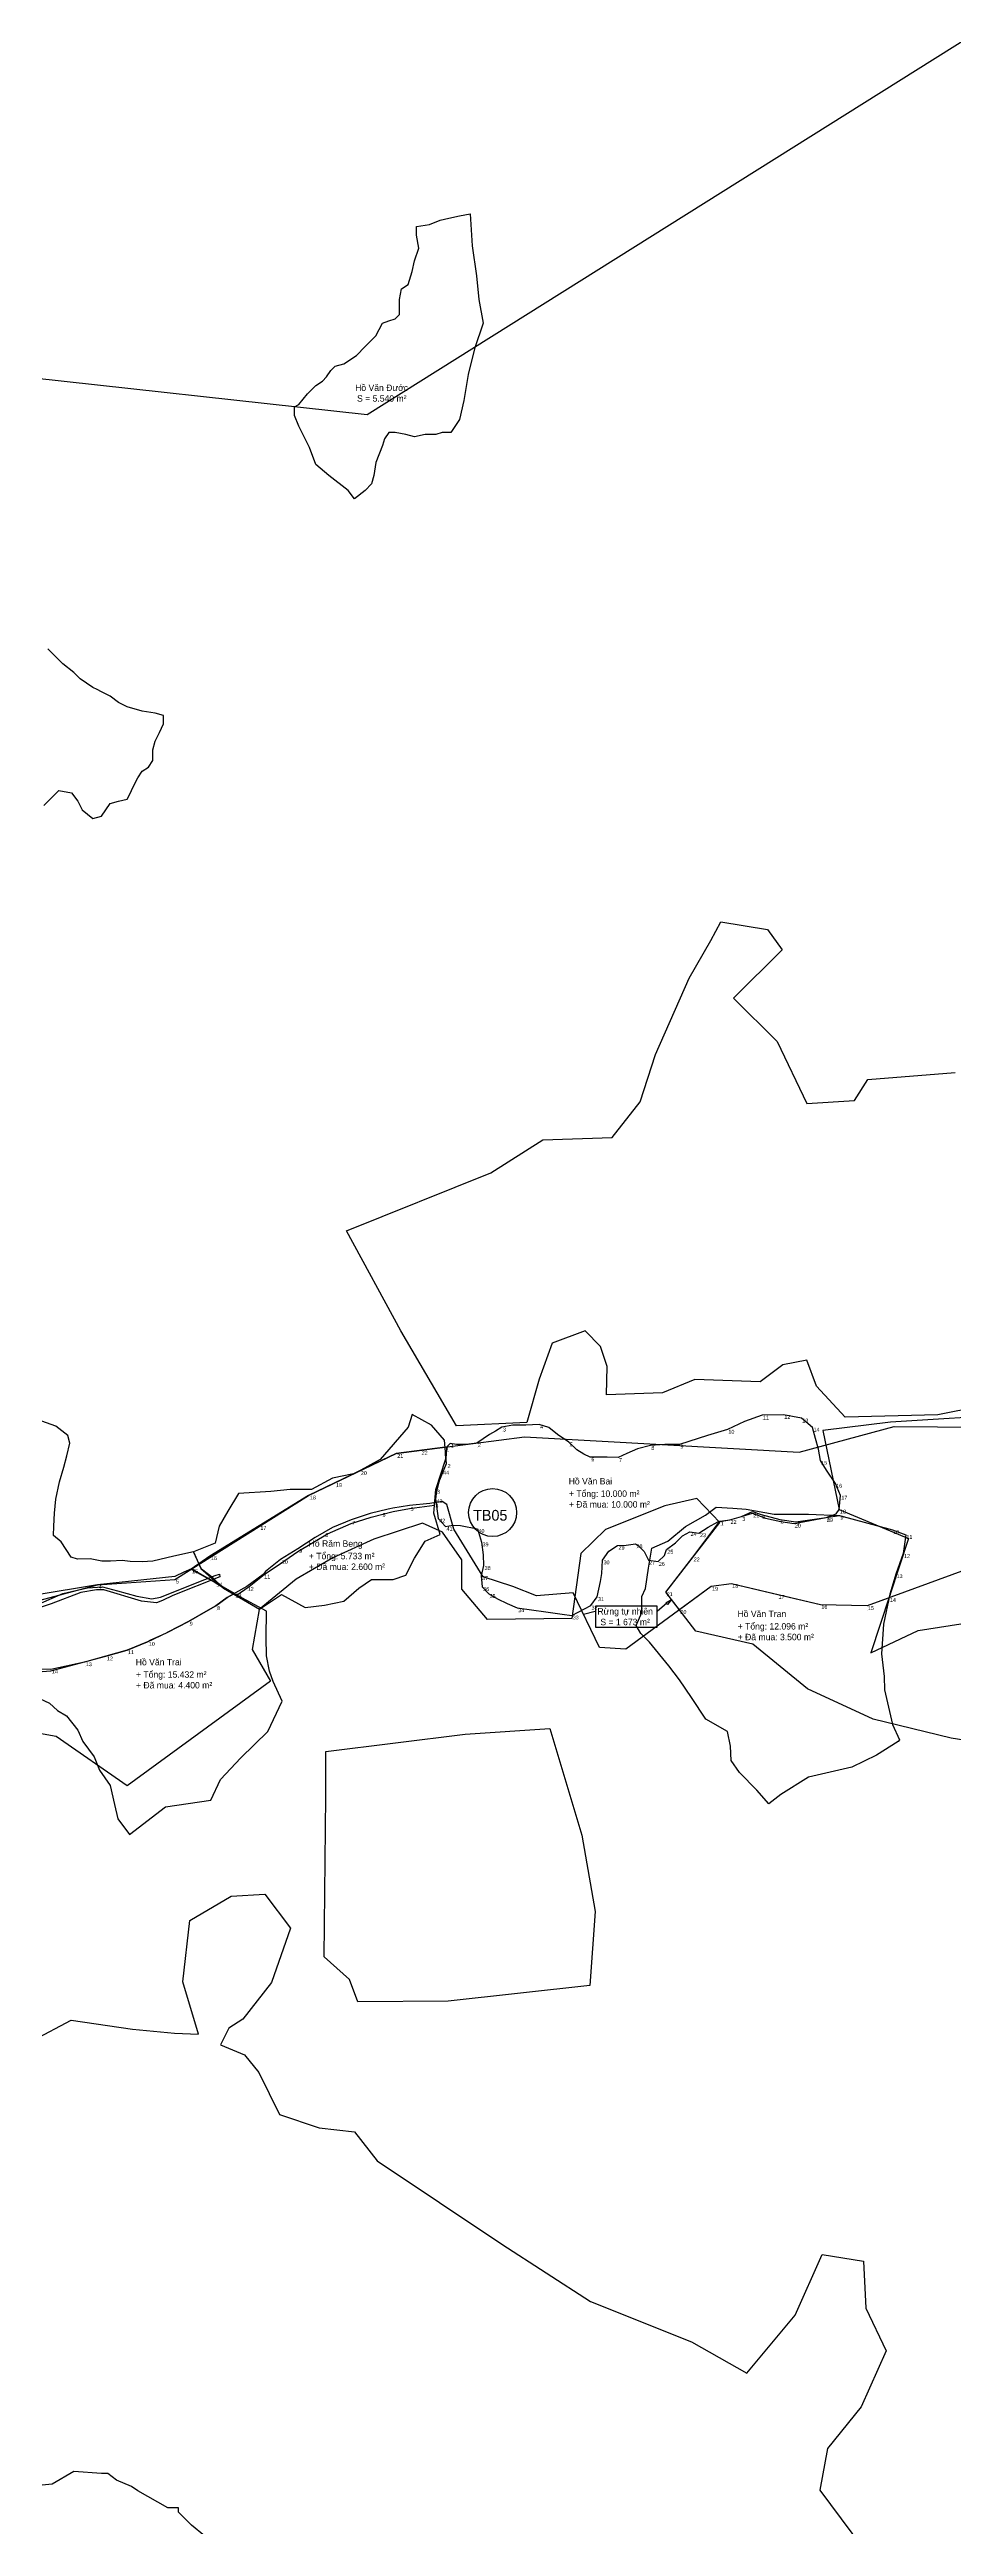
# Model space of a CAD drawing. Extents: x 552101 to 560756, y 1825061 to 1833835.
# Drawn here: x 553584 to 554006, y 1831483 to 1832639 of the extents above; entities that cross this region are included whole.
import ezdxf

# ---------------------------------------------------------------- set-up
doc = ezdxf.new("R2010")
doc.units = 0
for name, color, linetype in [('07', 7, 'Continuous'), ('2', 7, 'Continuous'), ('3', 7, 'Continuous'), ('5', 7, 'Continuous'), ('bien 10.3.24 hc  theo rai thua', 7, 'Continuous'), ('DUONG DAT', 7, 'Continuous'), ('Level 12', 7, 'Continuous'), ('Level 7', 7, 'Continuous'), ('nha', 7, 'Continuous'), ('Xin bien rung', 7, 'Continuous')]:
    doc.layers.add(name, color=color, linetype=linetype)

# ---------------------------------------------------------------- blocks, each defined once
blk = doc.blocks.new('đường đất')
at = {"layer": 'DUONG DAT'}
blk.add_lwpolyline([(140609.21, 465305.5), (140612.07, 465306.79), (140615.03, 465307.46), (140616.79, 465307.57), (140618.56, 465307.11), (140620.84, 465306.48), (140622.63, 465306.13), (140623.66, 465306.36), (140628.91, 465308.43), (140630.15, 465308.89), (140630.66, 465309.06), (140630.69, 465308.75), (140625.11, 465306.55), (140623.89, 465305.94), (140623.19, 465305.68), (140621.4, 465305.86), (140616.95, 465307.21), (140616.07, 465307.21), (140614.24, 465306.89), (140610.71, 465305.54), (140608.34, 465304.78)], dxfattribs=at)

msp = doc.modelspace()

# ---------------------------------------------------------------- linework, layer by layer
at = {"layer": '07'}
for points in [[(553781.5, 1832547.3), (553781.5, 1832547.3), (553783.5, 1832533.3), (553784.5, 1832522.3), (553786.5, 1832511.3), (553782.5, 1832499.3), (553779.5, 1832487.2), (553777.5, 1832475.2), (553775.5, 1832466.2), (553771.5, 1832460.2), (553767.5, 1832460.2), (553764.5, 1832459.2), (553759.5, 1832459.2), (553754.5, 1832458.2), (553750.5, 1832459.2), (553745.5, 1832460.2), (553742.5, 1832460.2), (553740.5, 1832457.2), (553739.5, 1832454.2), (553736.5, 1832446.2), (553735.5, 1832440.2), (553734.5, 1832436.2), (553731.5, 1832433.2), (553726.5, 1832429.2), (553723.5, 1832433.2), (553714.5, 1832440.2), (553708.5, 1832445.2), (553705.5, 1832453.2), (553700.5, 1832463.2), (553698.5, 1832468.2), (553698.5, 1832472.2), (553700.5, 1832473.2), (553704.5, 1832478.2), (553708.5, 1832482.2), (553711.5, 1832484.2), (553713.5, 1832486.2), (553715.5, 1832489.2), (553717.5, 1832491.2), (553721.5, 1832492.2), (553727.5, 1832496.2), (553731.5, 1832500.3), (553736.5, 1832505.3), (553739.5, 1832511.3), (553742.5, 1832512.3), (553745.5, 1832513.3), (553747.5, 1832515.3), (553747.5, 1832518.3), (553747.5, 1832522.3), (553748.5, 1832527.3), (553751.5, 1832529.3), (553753.5, 1832535.3), (553754.5, 1832540.3), (553756.5, 1832546.3), (553755.5, 1832552.3), (553755.5, 1832556.3), (553761.5, 1832557.3), (553766.5, 1832559.3), (553770.5, 1832560.3), (553775.5, 1832561.3), (553780.5, 1832562.3), (553780.5, 1832562.3), (553781.5, 1832547.3)], [(553581.4, 1832286.1), (553585.4, 1832290.1), (553588.4, 1832293.1), (553594.4, 1832292.1), (553597.4, 1832288.1), (553599.4, 1832284.1), (553604.4, 1832280.1), (553608.4, 1832281.1), (553608.4, 1832281.1), (553612.4, 1832287.1), (553616.4, 1832288.1), (553620.4, 1832289.1), (553621.4, 1832291.1), (553623.4, 1832295.1), (553625.4, 1832299.1), (553627.4, 1832302.1), (553630.4, 1832304.1), (553632.4, 1832307.1), (553632.4, 1832312.1), (553633.4, 1832316.1), (553635.4, 1832320.2), (553637.4, 1832324.2), (553637.4, 1832328.2), (553633.4, 1832329.2), (553627.4, 1832330.2), (553620.4, 1832332.2), (553616.4, 1832334.2), (553612.4, 1832337.2), (553608.4, 1832339.2), (553606.4, 1832340.2), (553604.4, 1832341.2), (553601.4, 1832343.2), (553598.4, 1832345.2), (553595.4, 1832348.2), (553590.4, 1832352.2), (553586.4, 1832356.2), (553583.4, 1832359.2)], [(553574.5, 1831871.8), (553584.1, 1831867.2), (553587.9, 1831863.8), (553592.1, 1831861.3), (553597.4, 1831854.7), (553599.7, 1831849.4), (553605, 1831842.2), (553607.5, 1831836), (553612.5, 1831828.8), (553614.5, 1831820), (553616, 1831813.2), (553621.5, 1831806), (553638.3, 1831818.8), (553659.5, 1831822), (553663.9, 1831831.6), (553673.5, 1831841.7), (553686, 1831854), (553692.8, 1831868.1), (553688.6, 1831877.4), (553686.9, 1831882.2), (553685.4, 1831889.3), (553685.2, 1831897.9), (553685.5, 1831910.2), (553672.2, 1831917.3), (553665.3, 1831920.9), (553660.3, 1831925.7), (553655.1, 1831929.8), (553651.3, 1831937.8), (553642.2, 1831935.9), (553632.4, 1831933.5), (553627.3, 1831933.2), (553621.7, 1831933.4), (553618, 1831933.8), (553612.6, 1831933.5), (553608.6, 1831933.5), (553603.1, 1831934.6), (553597.2, 1831934.5), (553594.2, 1831935.4), (553589.5, 1831942.5), (553586, 1831945.5), (553586.2, 1831949.8), (553586.5, 1831955.9), (553587, 1831962.5), (553588.8, 1831970.5), (553590.8, 1831977.3), (553592.2, 1831982.6), (553593.6, 1831988.5), (553592.6, 1831992.1), (553587, 1831996.5), (553580.5, 1831998.9)], [(553864.2, 1831895.7), (553860.2, 1831899.8), (553858, 1831903.4), (553860.6, 1831909.5), (553860.6, 1831917), (553862.4, 1831920.8), (553863.7, 1831930.3), (553865.3, 1831939.5), (553872.8, 1831942.8), (553881, 1831949.6), (553890.3, 1831954.9), (553895.3, 1831958.7), (553903.2, 1831958.2), (553909.4, 1831957.8), (553922.5, 1831955.5), (553938.5, 1831955.4), (553953, 1831954.8), (553977.7, 1831948.1), (553983.9, 1831945.8), (553982.7, 1831937), (553979.2, 1831927.5), (553976.5, 1831918.1), (553973.5, 1831904.1), (553972.6, 1831890.3), (553973.8, 1831879.6), (553973.9, 1831873.4), (553977.7, 1831857.2), (553981, 1831850.1), (553980.3, 1831849.3), (553970.2, 1831842.9), (553958.7, 1831837.3), (553938.5, 1831832.7), (553925.5, 1831824.6), (553919.9, 1831820.3), (553914.3, 1831826.7), (553906.3, 1831834.9), (553902.3, 1831840.5), (553902, 1831847.1), (553900.6, 1831854), (553890.5, 1831859.7), (553883.9, 1831869.8), (553878.3, 1831878.1), (553873.2, 1831884.6), (553864.2, 1831895.7)], [(553839.2, 1831912.7), (553867.7, 1831912.7), (553867.7, 1831902.5), (553839.2, 1831902.5), (553839.2, 1831912.7)], [(553872.2, 1831913.7), (553868, 1831910.1)], [(553833.4, 1831908.8), (553838.9, 1831910.1)], [(553838.9, 1831910.1), (553839.2, 1831910.1)], [(553868, 1831910.1), (553867.7, 1831910.1)], [(553656.4, 1831478.7), (553650.4, 1831483.7), (553644.4, 1831489.7), (553644.4, 1831491.7), (553639.4, 1831491.7), (553625.4, 1831499.7), (553622.4, 1831501.7), (553615.4, 1831504.7), (553611.4, 1831507.7), (553608.4, 1831507.7), (553595.4, 1831508.7), (553585.4, 1831502.7), (553574.4, 1831501.7), (553568.4, 1831501.7), (553570.4, 1831500.7), (553558.4, 1831505.7), (553545.4, 1831507.7), (553534.4, 1831505.7), (553528.4, 1831505.7), (553521.4, 1831493.7), (553518.4, 1831484.7), (553523.4, 1831474.7)]]:
    msp.add_lwpolyline(points, dxfattribs=at)
for points in [[(553665.3, 1831920.9), (553682.1, 1831911.1), (553682.1, 1831911.1), (553692.5, 1831917.9), (553703.5, 1831911.9), (553712.5, 1831912.9), (553721.5, 1831914.9), (553728.5, 1831920.9), (553734.5, 1831924.9), (553744.5, 1831924.9), (553750.5, 1831926.9), (553754.5, 1831934.9), (553759.5, 1831942.9), (553766.5, 1831945.9), (553763.5, 1831955.9), (553764.5, 1831967), (553769.5, 1831979), (553768.5, 1831990), (553762.5, 1831997), (553753.5, 1832002), (553751.5, 1831996), (553738.5, 1831981), (553729.5, 1831976), (553726, 1831974.2), (553716.3, 1831972.2), (553706.5, 1831967), (553696.5, 1831967), (553687.5, 1831966), (553672.4, 1831965), (553667.4, 1831956.9), (553663.4, 1831949.9), (553661.4, 1831941.9), (553651.3, 1831937.8), (553654.8, 1831930.1)], [(553871.9, 1831914.1), (553874.5, 1831915.6), (553872.6, 1831913.3)]]:
    msp.add_lwpolyline(points, close=True, dxfattribs=at)
at = {"layer": '2'}
for points in [[(554037.3, 1832009.4), (553998.8, 1832001.8), (553955.6, 1832000.7), (553942.2, 1832015.2), (553937.7, 1832027.3), (553926.5, 1832025.1), (553915.9, 1832017.2), (553885.4, 1832018.2), (553870.3, 1832012.1), (553844.2, 1832011.1), (553844.5, 1832024.3), (553841.3, 1832033.6), (553834.2, 1832041), (553818.8, 1832035.2), (553812.7, 1832018.5), (553806.9, 1831998.2), (553774.1, 1831996.6), (553748.1, 1832041), (553722.7, 1832087.6), (553790.2, 1832114.7), (553814.4, 1832130.1), (553846.8, 1832131.2), (553859.8, 1832147.9), (553867, 1832169.9), (553882.8, 1832205.6), (553892.9, 1832223.2), (553897.6, 1832231.9), (553919.3, 1832228.2), (553926.1, 1832218.8), (553903.4, 1832196.3), (553923.8, 1832176), (553937.6, 1832147.1), (553960, 1832148.5), (553966.2, 1832158.2), (554007, 1832161.6)], [(554038.2, 1831845.6), (554005, 1831850.9), (553968.7, 1831859.8), (553938, 1831873.9), (553912.4, 1831894.8), (553885.9, 1831900.8), (553871.8, 1831919.1), (553897, 1831951.6), (553886.3, 1831962.7), (553871.4, 1831959.3), (553843.7, 1831948.2), (553832.1, 1831937.1), (553827.9, 1831906.8), (553788.6, 1831906.3), (553776.6, 1831920.4), (553776.6, 1831934.1), (553767.6, 1831947), (553758.3, 1831951.2), (553735.5, 1831943.7), (553716.4, 1831935), (553699.3, 1831925.1), (553682, 1831911), (553678.7, 1831892.3), (553687.3, 1831877.5), (553620.3, 1831828.7), (553587.2, 1831851.6), (553566.6, 1831855.4)], [(553817.7, 1831855.4), (553832.6, 1831805.6), (553838.8, 1831770), (553836.4, 1831735.5), (553770.3, 1831728.2), (553728, 1831727.8), (553724.2, 1831738.2), (553712.4, 1831748.9), (553713.1, 1831823.5), (553713.1, 1831844.6), (553778.2, 1831852.7), (553817.7, 1831855.4)], [(553576.7, 1831709.9), (553594.3, 1831719.3), (553622.8, 1831715.1), (553642.5, 1831713.2), (553653.6, 1831712.7), (553646.3, 1831737.2), (553649.6, 1831765.8), (553668.9, 1831777.1), (553684.6, 1831778.1), (553696.6, 1831762.3), (553687.7, 1831736.9), (553674.3, 1831719.8), (553667.9, 1831715.5), (553663.9, 1831707.8), (553675.2, 1831703.1), (553681.8, 1831694.9), (553691.5, 1831675.3), (553710, 1831669), (553726.5, 1831667.2), (553737.1, 1831653.6), (553795.3, 1831614.8), (553836.7, 1831588), (553883.9, 1831569.2), (553909.6, 1831554.5), (553932.2, 1831581.7), (553944.8, 1831610), (553964.2, 1831606.9), (553965.2, 1831584.9), (553974.7, 1831565), (553963.1, 1831538.8), (553947.4, 1831519.4), (553943.7, 1831500), (553963.7, 1831473.2)]]:
    msp.add_lwpolyline(points, dxfattribs=at)
at = {"layer": '3'}
msp.add_circle((553791, 1831956.2), 11.2, dxfattribs=at)
at = {"layer": '5'}
for points in [[(553953.4, 1831964.2), (553951, 1831969.8), (553951, 1831969.8), (553946.8, 1831975.9), (553944, 1831980.5), (553943.2, 1831985.8), (553941.7, 1831990.7), (553940.4, 1831995.9), (553940.4, 1831995.9), (553940.4, 1831995.9), (553935.2, 1832000.2), (553926.8, 1832001.8), (553926.8, 1832001.8), (553926.8, 1832001.8), (553926.8, 1832001.8), (553926.8, 1832001.8), (553926.8, 1832001.8), (553916.8, 1832001.6), (553916.8, 1832001.6), (553908.5, 1831998.7), (553908.5, 1831998.7), (553900.7, 1831995), (553900.7, 1831995), (553900.7, 1831995), (553891.3, 1831992.1), (553891.3, 1831992.1), (553891.3, 1831992.1), (553878.2, 1831988), (553871.4, 1831987.9), (553864.7, 1831987.4), (553864.7, 1831987.4), (553858.7, 1831985.9), (553858.7, 1831985.9), (553853.6, 1831983.8), (553853.6, 1831983.8), (553849.6, 1831981.8), (553844.4, 1831982), (553844.4, 1831982), (553844.4, 1831982), (553844.4, 1831982), (553836.6, 1831982.1), (553833.5, 1831983.4), (553830.3, 1831985.4), (553826.5, 1831989.1), (553826.5, 1831989.1), (553821.2, 1831992.6), (553817.2, 1831995.8), (553812.7, 1831997.3), (553812.7, 1831997.3), (553812.7, 1831997.3), (553812.7, 1831997.3), (553806.5, 1831997), (553800.4, 1831996.9), (553800.4, 1831996.9), (553795.3, 1831996), (553792.3, 1831994.1), (553792.3, 1831994.1), (553789.5, 1831992.6), (553783.6, 1831988.6), (553778.6, 1831987.9), (553774.1, 1831988), (553771.1, 1831988.4), (553769.5, 1831986.7), (553769.5, 1831986.7), (553769.2, 1831981.2), (553769.2, 1831981.2), (553767.9, 1831977.9), (553766.8, 1831973.9), (553764.8, 1831966.2), (553764.3, 1831962.6), (553764.3, 1831962.6), (553765.6, 1831953.4), (553769, 1831949.7), (553772.4, 1831950.3), (553776, 1831950.1), (553776, 1831950.1), (553776, 1831950.1), (553776, 1831950.1), (553784, 1831948.6), (553785.8, 1831942.3), (553786.5, 1831936.4), (553786.8, 1831931.4), (553786.8, 1831931.4), (553786.8, 1831931.4), (553785.6, 1831926.7), (553786.1, 1831921.5), (553789.2, 1831918.2), (553793.3, 1831915.9), (553797.8, 1831913.7), (553797.8, 1831913.7), (553797.8, 1831913.7), (553802.5, 1831911.7), (553815.8, 1831909.8), (553823.4, 1831908.8), (553827.9, 1831908.2), (553827.9, 1831908.2), (553836.8, 1831912.8), (553839.8, 1831916.8), (553839.8, 1831916.8), (553841.3, 1831924), (553842, 1831927.7), (553842.3, 1831933.9), (553842.3, 1831933.9), (553842.3, 1831933.9), (553845.2, 1831938.1), (553845.2, 1831938.1), (553849.3, 1831940.8), (553853.3, 1831941), (553857.7, 1831941.6), (553859.1, 1831940.7), (553861.7, 1831938), (553863.7, 1831933.9), (553868.2, 1831933.3), (553871.3, 1831936.2), (553872.1, 1831939), (553876.4, 1831942.1), (553879.7, 1831945.3), (553883, 1831947.2), (553887.3, 1831946.6), (553891.6, 1831949.4), (553896.1, 1831951.9), (553901.7, 1831952.8), (553907.2, 1831954.3), (553907.2, 1831954.3), (553912.3, 1831955.9), (553912.3, 1831955.9), (553912.3, 1831955.9), (553912.3, 1831955.9), (553918.4, 1831953.5), (553918.4, 1831953.5), (553925.6, 1831952), (553931.7, 1831951.1), (553931.7, 1831951.1), (553946.7, 1831953.8), (553951.3, 1831955.6), (553952.8, 1831957.6), (553952.8, 1831957.6)], [(553764.5, 1831967), (553769.2, 1831981.2), (553768.8, 1831986.7), (553746, 1831983.7), (553729, 1831975.6), (553729, 1831975.6), (553717.4, 1831970.1), (553717.4, 1831970.1), (553705.1, 1831964.2), (553658.9, 1831935.9), (553650.2, 1831929.8), (553661.5, 1831923.6), (553671.2, 1831917.4), (553671.2, 1831917.4), (553677.3, 1831921.6), (553684.4, 1831927.3), (553684.4, 1831927.3), (553684.4, 1831927.3), (553692, 1831932.4), (553700.1, 1831938), (553713.9, 1831946.3), (553713.9, 1831946.3), (553724.9, 1831951), (553734.3, 1831954.1), (553744.6, 1831956.6), (553744.6, 1831956.6), (553744.6, 1831956.6), (553752.2, 1831958), (553763.8, 1831959.6), (553763.8, 1831959.6)], [(553897.1, 1831952.1), (553901.7, 1831952.8), (553907.2, 1831954.3), (553912.3, 1831956.6), (553916.4, 1831955.3), (553925.1, 1831952.9), (553932.6, 1831951.9), (553946.7, 1831953.8), (553953, 1831954.8), (553977.7, 1831948.1), (553983.9, 1831945.8), (553982.7, 1831937), (553979.2, 1831927.5), (553976.1, 1831916.4), (553965.8, 1831912.6), (553944.1, 1831913.1), (553924.1, 1831917.8), (553902.5, 1831922.9), (553893, 1831921.7), (553878.2, 1831910.8), (553871.8, 1831919.1), (553884.4, 1831935.4)]]:
    msp.add_lwpolyline(points, close=True, dxfattribs=at)
for points in [[(554036.7, 1832002.1), (553976.8, 1831998.4), (553945.1, 1831994.5), (553952.8, 1831957.6), (553985.1, 1831944.1), (553967.6, 1831890.7), (553989.6, 1831901.2), (554034.4, 1831908.2)], [(553560, 1831880.5), (553584.7, 1831882.3), (553610.4, 1831889.1), (553620.3, 1831892), (553629.9, 1831895.9), (553629.9, 1831895.9), (553639.3, 1831900.3), (553639.3, 1831900.3), (553649, 1831905.3), (553658.2, 1831910.6), (553661.7, 1831912.7), (553667.1, 1831916.5), (553670.5, 1831918.4), (553670.5, 1831918.4), (553650.4, 1831929.9), (553646.8, 1831928.3), (553642.6, 1831926.3), (553606.5, 1831922.5), (553577.5, 1831917.7)]]:
    msp.add_lwpolyline(points, dxfattribs=at)
at = {"layer": 'bien 10.3.24 hc  theo rai thua'}
for points in [[(553577.5, 1831914.7), (553606.5, 1831922.5), (553642.6, 1831925), (553705.1, 1831964.2), (553746, 1831983.7), (553805.9, 1831991.5), (553934.1, 1831984.4), (553978.4, 1831996.3), (554039.1, 1831995.8)], [(554016.4, 1831931.2), (553965.8, 1831912.6), (553944, 1831913.1), (553902.5, 1831922.9), (553893, 1831921.7), (553853.1, 1831892.4), (553840.9, 1831893.2), (553828.6, 1831918.7), (553811.4, 1831917.3), (553800.5, 1831921.7), (553786.6, 1831926.2), (553772.9, 1831948.5), (553769.6, 1831959.9), (553767.5, 1831961.4), (553761.6, 1831960.4), (553752.2, 1831959.5), (553744.4, 1831958.3), (553743, 1831957.9), (553742.3, 1831957.8), (553733.8, 1831955.8), (553724.9, 1831952.8), (553716.3, 1831949.2), (553708.2, 1831944.6), (553700.1, 1831939.3), (553692, 1831934.2), (553685, 1831928.7), (553684.4, 1831927.9), (553683.9, 1831927.3), (553676.2, 1831921.6), (553667.1, 1831916.5), (553661.7, 1831912.7), (553658.2, 1831910.6), (553649, 1831905.3), (553639.3, 1831900.3), (553638.2, 1831899.8), (553631.3, 1831896.6), (553631.3, 1831896.6), (553629.9, 1831895.9), (553620.3, 1831892), (553610.4, 1831889.1), (553600.5, 1831886.4), (553584.7, 1831883), (553526, 1831883.8)]]:
    msp.add_lwpolyline(points, dxfattribs=at)
at = {"layer": 'Level 7'}
for p, q in [((553795.8, 1831994), (553795.8, 1831994)), ((553813.2, 1831995.3), (553813.2, 1831995.3)), ((553901.1, 1831993), (553901.1, 1831993)), ((553917.2, 1831999.6), (553917.2, 1831999.6)), ((553927.2, 1831999.9), (553927.2, 1831999.9)), ((553935.6, 1831998.2), (553935.6, 1831998.2)), ((553940.8, 1831994), (553940.8, 1831994)), ((553746.5, 1831981.7), (553746.5, 1831981.7)), ((553757.9, 1831983.2), (553757.9, 1831983.2)), ((553769.3, 1831984.7), (553769.3, 1831984.7)), ((553771.6, 1831986.4), (553771.6, 1831986.4)), ((553784.1, 1831986.7), (553784.1, 1831986.7)), ((553827, 1831987.1), (553827, 1831987.1)), ((553865.1, 1831985.4), (553865.1, 1831985.4)), ((553878.7, 1831986.1), (553878.7, 1831986.1)), ((553729.5, 1831973.7), (553729.5, 1831973.7)), ((553767.9, 1831973.9), (553767.9, 1831973.9)), ((553770, 1831977), (553770, 1831977)), ((553837.1, 1831980.1), (553837.1, 1831980.1)), ((553850, 1831979.8), (553850, 1831979.8)), ((553944.4, 1831978.5), (553944.4, 1831978.5)), ((553705.7, 1831962.3), (553705.7, 1831962.3)), ((553717.9, 1831968.1), (553717.9, 1831968.1)), ((553764.4, 1831958.5), (553764.4, 1831958.5)), ((553764.8, 1831960.6), (553764.8, 1831960.6)), ((553765, 1831965), (553765, 1831965)), ((553951.4, 1831967.8), (553951.4, 1831967.8)), ((553953.8, 1831962.2), (553953.8, 1831962.2)), ((553682.6, 1831948.1), (553682.6, 1831948.1)), ((553725.5, 1831950.5), (553725.5, 1831950.5)), ((553739.6, 1831954.2), (553739.6, 1831954.2)), ((553752.7, 1831957), (553752.7, 1831957)), ((553766.1, 1831951.5), (553766.1, 1831951.5)), ((553769.5, 1831947.8), (553769.5, 1831947.8)), ((553784.4, 1831946.7), (553784.4, 1831946.7)), ((553897.5, 1831950.2), (553897.5, 1831950.2)), ((553902.1, 1831950.9), (553902.1, 1831950.9)), ((553902.1, 1831950.9), (553902.1, 1831950.9)), ((553907.6, 1831952.3), (553907.6, 1831952.3)), ((553912.7, 1831953.9), (553912.7, 1831953.9)), ((553912.8, 1831954.7), (553912.8, 1831954.7)), ((553916.9, 1831953.3), (553916.9, 1831953.3)), ((553925.5, 1831951), (553925.5, 1831951)), ((553932.1, 1831949.2), (553932.1, 1831949.2)), ((553933, 1831950), (553933, 1831950)), ((553947.1, 1831951.8), (553947.1, 1831951.8)), ((553947.1, 1831951.8), (553947.1, 1831951.8)), ((553953.2, 1831955.7), (553953.2, 1831955.7)), ((553953.4, 1831952.9), (553953.4, 1831952.9)), ((553978, 1831946.1), (553978, 1831946.1)), ((553700.7, 1831937.4), (553700.7, 1831937.4)), ((553712.9, 1831944.8), (553712.9, 1831944.8)), ((553786.3, 1831940.4), (553786.3, 1831940.4)), ((553849.8, 1831938.9), (553849.8, 1831938.9)), ((553858.2, 1831939.6), (553858.2, 1831939.6)), ((553872.6, 1831937), (553872.6, 1831937)), ((553883.4, 1831945.3), (553883.4, 1831945.3)), ((553887.8, 1831944.7), (553887.8, 1831944.7)), ((553983.1, 1831935), (553983.1, 1831935)), ((553984.2, 1831943.9), (553984.2, 1831943.9)), ((553643.2, 1831923.1), (553643.2, 1831923.1)), ((553650.8, 1831927.8), (553650.8, 1831927.8)), ((553651, 1831928), (553651, 1831928)), ((553659.5, 1831934), (553659.5, 1831934)), ((553684.4, 1831925.4), (553684.4, 1831925.4)), ((553692.6, 1831932.3), (553692.6, 1831932.3)), ((553786.1, 1831924.7), (553786.1, 1831924.7)), ((553787.3, 1831929.4), (553787.3, 1831929.4)), ((553842.8, 1831932), (553842.8, 1831932)), ((553864.1, 1831931.9), (553864.1, 1831931.9)), ((553868.6, 1831931.3), (553868.6, 1831931.3)), ((553884.9, 1831933.4), (553884.9, 1831933.4)), ((553979.6, 1831925.6), (553979.6, 1831925.6)), ((553607.1, 1831920.5), (553607.1, 1831920.5)), ((553662.1, 1831921.7), (553662.1, 1831921.7)), ((553671, 1831916.5), (553671, 1831916.5)), ((553671, 1831916.5), (553671, 1831916.5)), ((553676.7, 1831919.7), (553676.7, 1831919.7)), ((553786.6, 1831919.6), (553786.6, 1831919.6)), ((553789.6, 1831916.3), (553789.6, 1831916.3)), ((553840.2, 1831914.9), (553840.2, 1831914.9)), ((553872.3, 1831917.2), (553872.3, 1831917.2)), ((553893.5, 1831919.7), (553893.5, 1831919.7)), ((553902.9, 1831921), (553902.9, 1831921)), ((553924.5, 1831915.9), (553924.5, 1831915.9)), ((553944.5, 1831911.2), (553944.5, 1831911.2)), ((553976.5, 1831914.5), (553976.5, 1831914.5)), ((553649.6, 1831903.4), (553649.6, 1831903.4)), ((553662.3, 1831910.7), (553662.3, 1831910.7)), ((553803, 1831909.7), (553803, 1831909.7)), ((553828.4, 1831906.3), (553828.4, 1831906.3)), ((553837.2, 1831910.9), (553837.2, 1831910.9)), ((553878.7, 1831908.9), (553878.7, 1831908.9)), ((553966.2, 1831910.7), (553966.2, 1831910.7)), ((553620.8, 1831890.1), (553620.8, 1831890.1)), ((553630.5, 1831894), (553630.5, 1831894)), ((553585.3, 1831881.1), (553585.3, 1831881.1)), ((553601.1, 1831884.5), (553601.1, 1831884.5)), ((553611, 1831887.2), (553611, 1831887.2))]:
    msp.add_line(p, q, dxfattribs=at)
at = {"layer": 'Xin bien rung'}
msp.add_lwpolyline([(556492.3, 1826044.4), (556957.8, 1829142.7), (559462, 1828846.8), (560756.2, 1831676.1), (557556.4, 1831717.5), (556918.6, 1831214.4), (554776.3, 1832652.6), (554203.6, 1832764.1), (553732.4, 1832468.4), (553113.9, 1832536.6), (552937.9, 1833331.2), (552100.7, 1833835), (553329.4, 1828937.7), (552776.5, 1827901.1)], dxfattribs=at)

# ---------------------------------------------------------------- block references
at = {"layer": 'nha', "xscale": 3.93921, "yscale": 3.93921}
msp.add_blockref('đường đất', (-310.2, -1022.7), dxfattribs=at)

# ---------------------------------------------------------------- texts
at = {"layer": '07'}
for s, height, p in [('Hồ Văn Đước', 3.002, (553726.8, 1832479.6)), ('S = 5.540 m²', 3.002, (553727.7, 1832474.6)), ('Hồ Văn Bai', 3, (553826.5, 1831969.3)), ('TB05', 5, (553781.9, 1831952.4)), ('+ Tổng: 10.000 m²', 3.002, (553826.6, 1831963.5)), ('+ Đã mua: 10.000 m²', 3.002, (553826.6, 1831958.5)), ('Hồ Răm Beng', 3.002, (553705.1, 1831940.2)), ('+ Tổng: 5.733 m²', 3.002, (553705.2, 1831934.4)), ('+ Đã mua: 2.600 m²', 3.002, (553705.2, 1831929.4)), ('Rừng tự nhiên', 3.002, (553839.9, 1831908.6)), ('S = 1 673 m²', 3.002, (553841.3, 1831903.6)), ('Hồ Văn Tran', 3.002, (553905.3, 1831907.4)), ('+ Tổng: 12.096 m²', 3.002, (553905.4, 1831901.6)), ('+ Đã mua: 3.500 m²', 3.002, (553905.4, 1831896.6)), ('Hồ Văn Trai', 3.002, (553624.4, 1831884.9)), ('+ Tổng: 15.432 m²', 3.002, (553624.5, 1831879.1)), ('+ Đã mua: 4.400 m²', 3.002, (553624.5, 1831874.1))]:
    msp.add_text(s, height=height, dxfattribs=at).set_placement(p)
at = {"layer": 'Level 12'}
for s, p in [('3', (553795.8, 1831994)), ('4', (553813.2, 1831995.3)), ('10', (553901.1, 1831993)), ('11', (553917.2, 1831999.6)), ('12', (553927.2, 1831999.9)), ('13', (553935.6, 1831998.2)), ('14', (553940.8, 1831994)), ('21', (553746.5, 1831981.7)), ('22', (553757.9, 1831983.2)), ('1', (553769.3, 1831984.7)), ('1', (553771.6, 1831986.4)), ('2', (553784.1, 1831986.7)), ('5', (553827, 1831987.1)), ('6', (553837.1, 1831980.1)), ('7', (553850, 1831979.8)), ('8', (553865.1, 1831985.4)), ('9', (553878.7, 1831986.1)), ('19', (553717.9, 1831968.1)), ('20', (553729.5, 1831973.7)), ('44', (553767.9, 1831973.9)), ('2', (553770, 1831977)), ('15', (553944.4, 1831978.5)), ('16', (553951.4, 1831967.8)), ('18', (553705.7, 1831962.3)), ('5', (553752.7, 1831957)), ('4', (553764.4, 1831958.5)), ('43', (553764.8, 1831960.6)), ('3', (553765, 1831965)), ('18', (553953.2, 1831955.7)), ('17', (553953.8, 1831962.2)), ('17', (553682.6, 1831948.1)), ('8', (553712.9, 1831944.8)), ('7', (553725.5, 1831950.5)), ('6', (553739.6, 1831954.2)), ('42', (553766.1, 1831951.5)), ('41', (553769.5, 1831947.8)), ('40', (553784.4, 1831946.7)), ('24', (553883.4, 1831945.3)), ('23', (553887.8, 1831944.7)), ('1', (553897.5, 1831950.2)), ('2', (553902.1, 1831950.9)), ('22', (553902.1, 1831950.9)), ('3', (553907.6, 1831952.3)), ('4', (553912.8, 1831954.7)), ('21', (553912.7, 1831953.9)), ('5', (553916.9, 1831953.3)), ('6', (553925.5, 1831951)), ('20', (553932.1, 1831949.2)), ('7', (553933, 1831950)), ('8', (553947.1, 1831951.8)), ('19', (553947.1, 1831951.8)), ('9', (553953.4, 1831952.9)), ('10', (553978, 1831946.1)), ('16', (553659.5, 1831934)), ('9', (553700.7, 1831937.4)), ('39', (553786.3, 1831940.4)), ('29', (553849.8, 1831938.9)), ('28', (553858.2, 1831939.6)), ('25', (553872.6, 1831937)), ('22', (553884.9, 1831933.4)), ('12', (553983.1, 1831935)), ('11', (553984.2, 1831943.9)), ('5', (553643.2, 1831923.1)), ('15', (553650.8, 1831927.8)), ('6', (553651, 1831928)), ('14', (553662.1, 1831921.7)), ('11', (553684.4, 1831925.4)), ('10', (553692.6, 1831932.3)), ('37', (553786.1, 1831924.7)), ('38', (553787.3, 1831929.4)), ('30', (553842.8, 1831932)), ('27', (553864.1, 1831931.9)), ('26', (553868.6, 1831931.3)), ('18', (553902.9, 1831921)), ('13', (553979.6, 1831925.6)), ('4', (553607.1, 1831920.5)), ('8', (553662.3, 1831910.7)), ('7', (553671, 1831916.5)), ('13', (553671, 1831916.5)), ('12', (553676.7, 1831919.7)), ('36', (553786.6, 1831919.6)), ('35', (553789.6, 1831916.3)), ('34', (553803, 1831909.7)), ('32', (553837.2, 1831910.9)), ('31', (553840.2, 1831914.9)), ('21', (553872.3, 1831917.2)), ('19', (553893.5, 1831919.7)), ('17', (553924.5, 1831915.9)), ('16', (553944.5, 1831911.2)), ('15', (553966.2, 1831910.7)), ('14', (553976.5, 1831914.5)), ('9', (553649.6, 1831903.4)), ('33', (553828.4, 1831906.3)), ('20', (553878.7, 1831908.9)), ('12', (553611, 1831887.2)), ('11', (553620.8, 1831890.1)), ('10', (553630.5, 1831894)), ('14', (553585.3, 1831881.1)), ('13', (553601.1, 1831884.5))]:
    msp.add_text(s, height=1.8, dxfattribs=at).set_placement(p)

doc.saveas('drawing.dxf')
